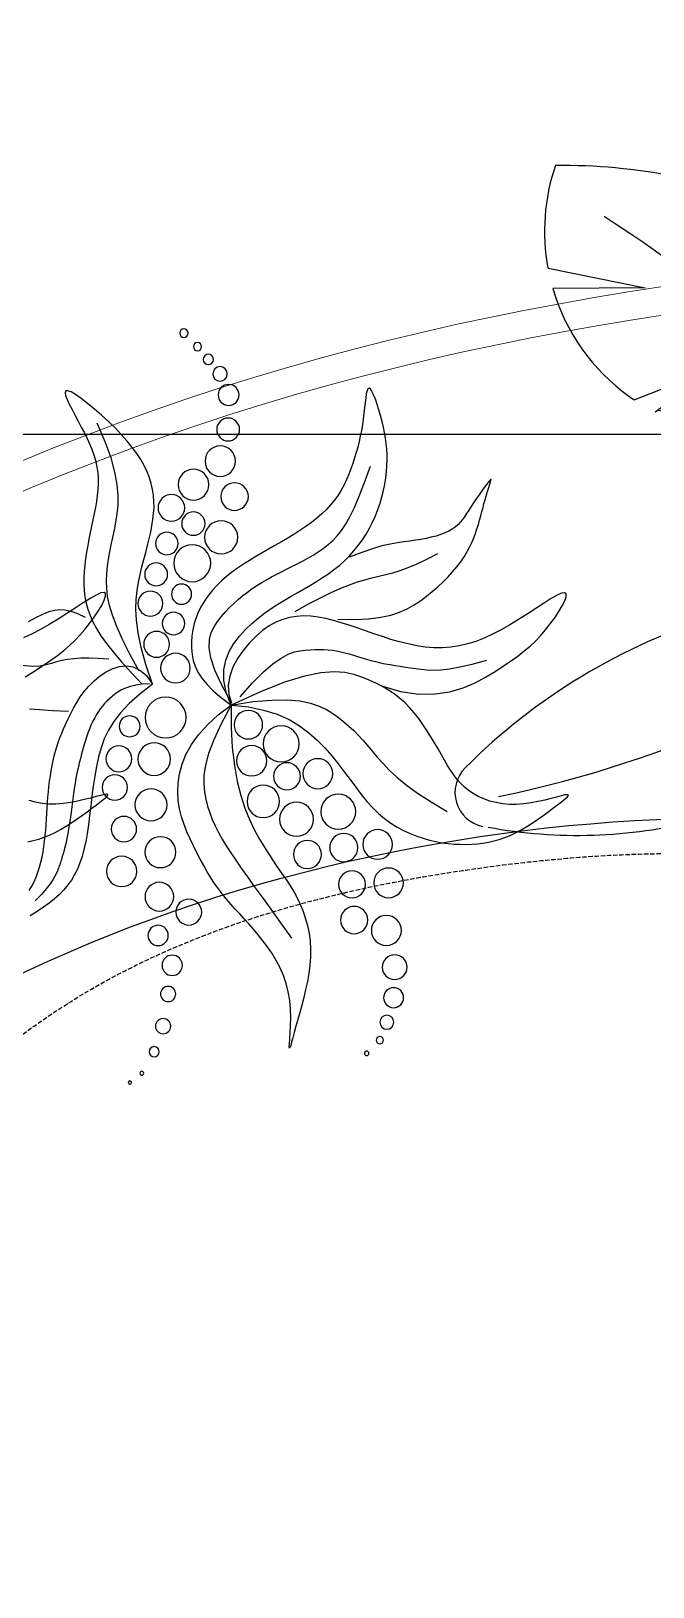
# Model space of a CAD drawing. Header units: millimetres. Extents: x -1030105 to 906887, y -616134 to 1220667.
# Drawn here: x -80833 to -79075, y 551739 to 556134 of the extents above; entities that cross this region are included whole.
import ezdxf
from ezdxf.enums import TextEntityAlignment as Align

# ---------------------------------------------------------------- set-up
doc = ezdxf.new("R2010")
doc.units = ezdxf.units.MM
doc.header["$MEASUREMENT"] = 0
doc.linetypes.add('CENTER', pattern=[2, 1.25, -0.25, 0.25, -0.25])
doc.linetypes.add('DASH', pattern=[0.35, 0.25, -0.1])
doc.layers.add('A-Door', color=33, linetype='Continuous', lineweight=9)
doc.layers.add('A-Wall', color=6, linetype='Continuous', lineweight=9)
doc.layers.add('A-Furniture', color=143, linetype='Continuous')
doc.layers.add('A-Tree', color=98, linetype='Continuous')
doc.styles.add('Arial_Bold', font='arialbd.ttf')
pattern_1 = [(45, (0, 0), (-0.088388347648, 0.088388347648), [])]

# ---------------------------------------------------------------- blocks, each defined once
blk = doc.blocks.new('FUR')
at = {"layer": 'A-Furniture'}
blk.add_spline([(-33916, 30608), (-33944.5, 30609.5), (-37418.5, 29102), (-37726.5, 27054), (-37216.5, 25233), (-37626.5, 21209), (-38739.5, 18856.5), (-41860, 14803.1), (-43043.2, 12422.3), (-43017.5, 9941.5), (-40833.5, 8087), (-38107, 9497.5), (-38274.5, 11476.5), (-38397.8, 13212.3), (-37305, 13750.5), (-34500, 13496.5), (-32540.5, 14865.5), (-32374, 19056), (-32479, 20125.5), (-32318, 21223.5), (-30829.5, 21995.5), (-30222, 22657.5), (-30469, 23962.5), (-31626.5, 24580.5), (-32324.5, 25527.5), (-32040.5, 28029), (-32099.5, 29098.5), (-33295, 30496), (-33916, 30608)], degree=3, dxfattribs=at)
at = {"layer": 'A-Furniture', "color": 8, "linetype": 'DASH', "ltscale": 50}
blk.add_spline([(-36646, 29577.5), (-37284.5, 28277.5), (-36676, 26342), (-36463, 23656.5), (-37614.5, 20053), (-40425.5, 16182), (-42274, 13633.5), (-42830.5, 10964), (-42047, 9112), (-39697.5, 8972), (-38258, 10282.5), (-39334, 12606), (-37866.5, 13929), (-35698, 13970.5), (-34500.5, 13942.5), (-32416, 18555.5), (-32464, 21915.5), (-30663, 22279), (-30458.5, 23387), (-31963.5, 24634), (-33009, 26390), (-32199.5, 28680), (-33338.5, 30308), (-34838.5, 30477), (-36023, 30096.5), (-36646, 29577.5)], degree=3, dxfattribs=at)
blk = doc.blocks.new('TƯỜNG NÔI THẤT')
at = {"layer": 'A-Door', "ltscale": 10}
for points in [[(17972.2, 47814.4), (17875.8, 47799.6), (17779.6, 47783.7), (17683.6, 47766.7), (17587.8, 47748.7), (17492.1, 47729.4), (17396.7, 47709.1), (17301.4, 47687.5), (17206.3, 47664.6), (17111.5, 47640.6), (17016.8, 47615.2), (16922.4, 47588.5), (16828.1, 47560.5), (16734.1, 47531.1), (16640.3, 47500.3), (16546.8, 47468.2), (16453.6, 47434.6), (16360.7, 47399.7), (16268.2, 47363.5), (16176, 47325.9), (16084.3, 47286.9)], [(16145.3, 47399.7), (16238.5, 47437.8), (16332.1, 47474.4), (16426, 47509.7), (16520.3, 47543.6), (16614.9, 47576.2), (16709.7, 47607.3), (16804.8, 47637), (16900.1, 47665.4), (16995.6, 47692.3), (17091.3, 47718), (17187.2, 47742.3), (17283.2, 47765.4), (17379.5, 47787.2), (17475.9, 47807.8), (17572.5, 47827.2), (17669.2, 47845.4), (17766.2, 47862.5), (17863.2, 47878.6), (17960.5, 47893.5)]]:
    blk.add_lwpolyline(points, dxfattribs=at)
blk = doc.blocks.new('CAYMB 10')
at = {"layer": 'A-Tree', "color": 8}
for p, q in [((186.6, 644.1), (238.7, 579.6)), ((238.7, 579.6), (176.3, 621.9)), ((-325.5, 543.4), (-294.9, 403.6)), ((-294.9, 403.6), (-296.1, 533.4)), ((338.6, 539.2), (273.5, 478.9)), ((273.5, 478.9), (351.7, 519)), ((354.7, 436.5), (256.1, 409.4)), ((-504.6, 410.3), (-367.2, 382.5)), ((256.1, 409.4), (349.4, 417)), ((-367.2, 382.5), (-497.7, 381.3)), ((95, 345.9), (183.1, 263.6)), ((183.1, 263.6), (84.9, 315.1)), ((516.8, 194.1), (628.9, 299.2)), ((-382.9, 224.2), (-266.7, 269.8)), ((-266.7, 269.8), (-353.1, 206.6)), ((-5.7, 153.5), (-4.6, 268.6)), ((555.3, 282.8), (516.8, 194.1)), ((800.4, 279), (721.9, 211.5)), ((-5.7, 153.5), (16.6, 245.9)), ((429.9, 155.9), (410.6, 254.6)), ((441.2, 260), (429.9, 155.9)), ((721.9, 211.5), (830.2, 258.8)), ((-239, 125.8), (-83.3, 169.4)), ((-83.3, 169.4), (-230.2, 108.2)), ((639.2, 102.2), (555.1, 135.1)), ((555.1, 135.1), (681.5, 106.4)), ((224.8, 121.2), (287.9, 92.9)), ((302.6, 121.2), (224.8, 121.2)), ((367.3, 20.5), (557.8, 22.5)), ((502.4, -11.1), (367.3, 20.5)), ((-178.1, -114.3), (-159.6, -40.1)), ((-205, -61.7), (-183.3, -52.4)), ((-204.2, -127.3), (-205, -61.7)), ((-183.3, -52.4), (-178.1, -114.3)), ((-205, -122.5), (-266.9, -81.3)), ((592.8, -119.4), (461.2, -135.8)), ((143, -218.2), (207.4, -149.7)), ((207.4, -149.7), (167.9, -248.4)), ((461.2, -135.8), (620.7, -142.2)), ((325.6, -181), (312.7, -346.4)), ((344.8, -342.6), (325.6, -181)), ((492.5, -236.6), (537.8, -353.3)), ((517.8, -359.7), (492.5, -236.6)), ((-292.7, -369.9), (-256.6, -263.8)), ((-256.6, -263.8), (-248.3, -362.7)), ((-154.8, -416.3), (30.1, -306)), ((30.1, -306), (-145.5, -469.2)), ((222.4, -408.9), (169.2, -434.5)), ((169.2, -434.5), (226.7, -441.5)), ((-3.3, -548.2), (54.5, -483.1)), ((54.5, -483.1), (2.1, -573.5)), ((131, -580.4), (235.1, -635.3)), ((235.6, -606.5), (131, -580.4)), ((172.7, -726.3), (223.4, -774.3)), ((227.3, -743.4), (172.7, -726.3))]:
    blk.add_line(p, q, dxfattribs=at)
for centre, radius, start, end in [((779.5, 355.9), 659.3, 146.019, 154.0763), ((209.9, 616.2), 110.6, 7.5431, 78.0474), ((-871.5, 608.6), 1129.9, 330.6725, 3.641), ((779.5, 355.9), 659.3, 156.2013, 167.6168), ((478.4, 616), 159.6, 174.7063, 208.789), ((-221.8, 462.5), 287.7, 161.2206, 190.4639), ((-484.5, -269.5), 824.7, 78.825, 90.6697), ((-484.5, -269.5), 824.7, 67.6949, 76.7945), ((236.8, 470.2), 122.7, 344.0084, 22.936), ((-338.8, 239.6), 304.1, 15.845, 56.6107), ((-1542.9, 865.8), 1718.4, 342.73, 347.6168), ((-1459.7, -1138.8), 1923.5, 36.7035, 57.4695), ((1039, 240.3), 711.9, 164.0084, 164.1101), ((1039, 240.3), 711.9, 165.6239, 173.8497), ((-221.8, 462.5), 287.7, 196.4071, 234.1871), ((1704.2, -143.7), 1681.9, 162.73, 163.0792), ((42, 347.7), 91.7, 195.845, 230.5606), ((1704.2, -143.7), 1681.9, 164.075, 168.4284), ((-12.7, 267.2), 347.4, 335.1428, 8.1671), ((690.6, 85.4), 222.6, 60.4468, 103.5483), ((-209.9, 3822.6), 3621.7, 283.398, 283.5483), ((-231.8, 14.9), 339.2, 47.9514, 50.5606), ((-209.9, 3822.6), 3621.7, 280.3581, 282.1977), ((-231.8, 14.9), 339.2, 354.6008, 42.9255), ((-209.9, 3822.6), 3621.7, 278.6352, 279.8665), ((817.5, 234.5), 32.6, 323.1477, 55.438), ((-320.7, 322.1), 115.9, 233.2325, 237.5887), ((-320.7, 322.1), 115.9, 255.929, 267.091), ((-315.6, 151.9), 55.6, 24.2055, 101.4054), ((2261, -4819.5), 5267.7, 107.3413, 112.3058), ((608, 391.6), 294.5, 284.4707, 323.1477), ((128.9, 351.7), 431.8, 204.2055, 211.5513), ((128.9, 351.7), 431.8, 213.4357, 237.8387), ((-12.7, 267.2), 347.4, 286.6838, 329.891), ((329.4, 337), 388.6, 305.9962, 321.846), ((0, -337.7), 337.7, 71.7274, 118.1939), ((-406.6, 153.8), 540.2, 287.0409, 341.5638), ((329.4, 337), 388.6, 277.7731, 296.4251), ((-895.1, 1238.6), 1606.8, 281.5143, 307.8151), ((483.4, -5395.6), 5351.5, 91.6804, 93.9771), ((339.9, -504.7), 458.5, 57.0713, 91.6804), ((-8.8, -908.2), 866.6, 107.2231, 135.0207), ((915.4, 394.4), 985.8, 210.5659, 218.4214), ((-19.7, -1417.4), 1327.2, 53.4555, 85.594), ((1238.6, -281.7), 1181.9, 173.2497, 205.5927), ((339.9, -504.7), 458.5, 17.5149, 52.2403), ((915.4, 394.4), 985.8, 220.6948, 225.7556), ((-587.2, -330.3), 48.9, 135.0207, 258.407), ((312.6, -337.5), 100.6, 159.0815, 190.5201), ((79.1, -404.8), 233.7, 157.0771, 182.7473), ((312.7, -224.3), 122.1, 225.7556, 269.9757), ((651.7, -1169.2), 881.7, 107.1013, 109.7369), ((397.9, -344.1), 18.4, 357.8128, 107.1013), ((312.7, -224.3), 122.1, 285.2069, 289.7369), ((448.5, -346), 32.2, 177.8128, 248.0461), ((-462.7, 308.1), 699, 259.5557, 284.077), ((-1074.8, -595.2), 1310.5, 8.17, 10.5201), ((464.4, -306.5), 74.9, 248.0461, 310.8614), ((539.9, -393.7), 40.5, 122.9882, 130.8614), ((539.9, -393.7), 40.5, 45.3238, 92.9093), ((648.6, -283.7), 114.2, 225.3238, 268.3174), ((773.7, -378.4), 12.2, 278.1257, 73.0687), ((667.7, 363.9), 762, 268.3174, 278.1257), ((-1074.8, -595.2), 1310.5, 1.7556, 6.7346), ((79.1, -404.8), 233.7, 195.99, 196.0589), ((-89.8, -453.4), 57.9, 196.0589, 237.7317), ((56.7, -221.3), 332.3, 237.7317, 259.8031), ((-768, -588.8), 1003.7, 358.99, 1.9297), ((379, -497.4), 384.5, 191.4146, 242.8877), ((-768, -588.8), 1003.7, 351.2018, 357.3602), ((-768, -588.8), 1003.7, 345.5239, 349.5865)]:
    blk.add_arc(centre, radius, start, end, dxfattribs=at)
blk = doc.blocks.new('CAY8')
at = {"color": 0, "linetype": 'ByBlock'}
for p, q in [((228.5, 579.8), (227.8, 580)), ((227.8, 580), (228.4, 578.5)), ((228.4, 578.5), (230.6, 575.2)), ((230.6, 578.1), (228.5, 579.8)), ((233.7, 575), (230.6, 578.1)), ((230.6, 575.2), (233.9, 570.2)), ((237.8, 570.9), (233.7, 575)), ((233.9, 570.2), (238.2, 563.8)), ((242.8, 565.9), (237.8, 570.9)), ((238.2, 563.8), (243, 556.1)), ((248.4, 560.2), (242.8, 565.9)), ((243, 556.1), (248.1, 547.4)), ((254.6, 554), (248.4, 560.2)), ((261.2, 547.4), (254.6, 554)), ((248.1, 547.4), (253.1, 538)), ((253.1, 538), (257.7, 528)), ((268, 540.6), (261.2, 547.4)), ((275, 533.4), (268, 540.6)), ((282, 526), (275, 533.4)), ((257.7, 528), (261.5, 517.7)), ((261.5, 517.7), (264.4, 507.2)), ((288.9, 518.3), (282, 526)), ((295.5, 510.4), (288.9, 518.3)), ((301.7, 502.2), (295.5, 510.4)), ((264.4, 507.2), (266.4, 496.8)), ((266.4, 496.8), (267.5, 486.3)), ((307.5, 493.7), (301.7, 502.2)), ((312.5, 484.9), (307.5, 493.7)), ((267.5, 486.3), (267.9, 475.9)), ((267.9, 475.9), (267.6, 465.7)), ((317, 476), (312.5, 484.9)), ((320.7, 466.7), (317, 476)), ((548.2, 467.4), (554.6, 470.7)), ((554.6, 470.7), (561.1, 473.8)), ((561.1, 473.8), (567.5, 476.5)), ((567.5, 476.5), (574.1, 478.9)), ((574.1, 478.9), (580.7, 481)), ((580.7, 481), (587.6, 482.7)), ((587.6, 482.7), (594.7, 484.1)), ((594.7, 484.1), (602, 485.1)), ((602, 485.1), (609.6, 485.7)), ((609.6, 485.7), (617.6, 485.9)), ((617.6, 485.9), (625.8, 485.8)), ((625.8, 485.8), (634, 485.4)), ((634, 485.4), (642.2, 484.7)), ((642.2, 484.7), (650.2, 484)), ((650.2, 484), (657.8, 483.1)), ((657.8, 483.1), (665, 482.2)), ((665, 482.2), (671.6, 481.4)), ((676.8, 472.1), (669.9, 470.3)), ((671.6, 481.4), (677.4, 480.6)), ((682.6, 473.7), (676.8, 472.1)), ((677.4, 480.6), (682.3, 480)), ((682.3, 480), (686.3, 479.3)), ((687.1, 475), (682.6, 473.7)), ((686.3, 479.3), (689.1, 478.6)), ((689.8, 476.1), (687.1, 475)), ((689.1, 478.6), (690.7, 477.9)), ((691, 477.1), (689.8, 476.1)), ((690.7, 477.9), (691, 477.1)), ((266.9, 455.7), (265.7, 446)), ((267.6, 465.7), (266.9, 455.7)), ((296.1, 437.4), (298.4, 461.1)), ((323.9, 457.3), (320.7, 466.7)), ((326.3, 447.5), (323.9, 457.3)), ((523, 450.6), (529.2, 455.3)), ((529.2, 455.3), (535.5, 459.7)), ((535.5, 459.7), (541.9, 463.7)), ((541.9, 463.7), (548.2, 467.4)), ((620.6, 450.8), (613.5, 445.8)), ((628.3, 455.3), (620.6, 450.8)), ((636.6, 459.2), (628.3, 455.3)), ((645.2, 462.6), (636.6, 459.2)), ((653.8, 465.6), (645.2, 462.6)), ((662.1, 468.1), (653.8, 465.6)), ((669.9, 470.3), (662.1, 468.1)), ((264.2, 436.6), (262.5, 427.6)), ((265.7, 446), (264.2, 436.6)), ((293.9, 416.3), (296.1, 437.4)), ((328.2, 437.6), (326.3, 447.5)), ((329.4, 427.3), (328.2, 437.6)), ((499.3, 427.5), (505, 433.9)), ((505, 433.9), (510.9, 439.9)), ((510.9, 439.9), (516.9, 445.4)), ((516.9, 445.4), (523, 450.6)), ((601.2, 434.8), (596.1, 428.8)), ((607.1, 440.5), (601.2, 434.8)), ((613.5, 445.8), (607.1, 440.5)), ((260.7, 418.9), (258.8, 410.5)), ((262.5, 427.6), (260.7, 418.9)), ((291.9, 397.7), (293.9, 416.3)), ((329.9, 416.8), (329.4, 427.3)), ((329.8, 406.1), (329.9, 416.8)), ((483.6, 405.4), (488.5, 413.2)), ((488.5, 413.2), (493.8, 420.6)), ((493.8, 420.6), (499.3, 427.5)), ((536.4, 399.1), (548.2, 419.5)), ((587.7, 416.3), (584.5, 409.9)), ((591.5, 422.6), (587.7, 416.3)), ((596.1, 428.8), (591.5, 422.6)), ((255, 394.1), (253.2, 386.1)), ((256.9, 402.2), (255, 394.1)), ((258.8, 410.5), (256.9, 402.2)), ((290.1, 381.1), (291.9, 397.7)), ((328.3, 383.7), (329.2, 395.1)), ((329.2, 395.1), (329.8, 406.1)), ((475.1, 388.1), (479.1, 397)), ((479.1, 397), (483.6, 405.4)), ((527, 381.1), (536.4, 399.1)), ((580.2, 397), (578.9, 390.4)), ((582.1, 403.5), (580.2, 397)), ((584.5, 409.9), (582.1, 403.5)), ((251.7, 378), (250.3, 369.9)), ((253.2, 386.1), (251.7, 378)), ((288.6, 366.3), (290.1, 381.1)), ((327.3, 371.9), (328.3, 383.7)), ((468.7, 368.8), (471.6, 378.8)), ((471.6, 378.8), (475.1, 388.1)), ((519.8, 365), (527, 381.1)), ((577.5, 376.7), (577.2, 369.5)), ((578, 383.7), (577.5, 376.7)), ((578.9, 390.4), (578, 383.7)), ((248.5, 353.2), (248, 344.6)), ((249.3, 361.6), (248.5, 353.2)), ((250.3, 369.9), (249.3, 361.6)), ((286.1, 341), (287.2, 353.1)), ((287.2, 353.1), (288.6, 366.3)), ((325.7, 346.9), (326.4, 359.7)), ((326.4, 359.7), (327.3, 371.9)), ((464.6, 347.4), (466.4, 358.4)), ((466.4, 358.4), (468.7, 368.8)), ((514.4, 350.8), (519.8, 365)), ((577.2, 369.5), (577.1, 361.9)), ((577.1, 361.9), (577.1, 353.9)), ((577.1, 353.9), (577.1, 345.5)), ((248, 344.6), (247.7, 335.8)), ((247.7, 335.8), (247.7, 326.9)), ((285.3, 329.9), (286.1, 341)), ((325.4, 333.6), (325.7, 346.9)), ((325.6, 319.7), (325.4, 333.6)), ((461.6, 324.1), (463, 335.9)), ((463, 335.9), (464.6, 347.4)), ((507.6, 326.7), (510.5, 338.1)), ((510.5, 338.1), (514.4, 350.8)), ((577, 336.7), (576.8, 327.7)), ((577.1, 345.5), (577, 336.7)), ((247.7, 326.9), (247.8, 317.7)), ((247.8, 317.7), (248.2, 308.4)), ((284.5, 309.4), (284.7, 319.4)), ((284.7, 319.4), (285.3, 329.9)), ((326.6, 305.2), (325.6, 319.7)), ((460.2, 311.9), (461.6, 324.1)), ((503.7, 306.7), (505.4, 316.3)), ((505.4, 316.3), (507.6, 326.7)), ((576.4, 318.5), (575.8, 309.3)), ((576.8, 327.7), (576.4, 318.5)), ((248.2, 308.4), (248.7, 298.9)), ((248.7, 298.9), (249.4, 289.2)), ((284.6, 299.8), (284.5, 309.4)), ((285.1, 290.6), (284.6, 299.8)), ((328.7, 289.8), (326.6, 305.2)), ((456.4, 286.6), (458.5, 299.4)), ((458.5, 299.4), (460.2, 311.9)), ((500.2, 289), (502, 297.6)), ((502, 297.6), (503.7, 306.7)), ((574.8, 300.2), (573.5, 291.2)), ((575.8, 309.3), (574.8, 300.2)), ((625.8, 290.4), (642.7, 294.4)), ((642.7, 294.4), (658.8, 296.3)), ((658.8, 296.3), (673.9, 296.7)), ((673.9, 296.7), (687.9, 296.3)), ((687.9, 296.3), (700.5, 295.6)), ((700.5, 295.6), (712.1, 294.7)), ((712.1, 294.7), (722.7, 293.6)), ((249.4, 289.2), (250.4, 279.4)), ((250.4, 279.4), (251.9, 269.5)), ((285.9, 281.6), (285.1, 290.6)), ((287.3, 272.8), (285.9, 281.6)), ((332, 273.3), (328.7, 289.8)), ((453.7, 273.6), (456.4, 286.6)), ((496.2, 272.7), (498.3, 280.7)), ((498.3, 280.7), (500.2, 289)), ((571.7, 282.4), (569.5, 274)), ((573.5, 291.2), (571.7, 282.4)), ((590.3, 273.4), (608.3, 283.6)), ((608.3, 283.6), (625.8, 290.4)), ((667.4, 273.9), (686, 278.7)), ((722.7, 293.6), (732.6, 292.1)), ((732.6, 292.1), (742, 290.3)), ((742, 290.3), (751, 288.2)), ((751, 288.2), (759.8, 285.5)), ((759.8, 285.5), (768.7, 282.4)), ((768.7, 282.4), (777.8, 278.7)), ((777.8, 278.7), (786.7, 274.7)), ((786.7, 274.7), (795, 270.6)), ((36.5, 273), (26.3, 273.4)), ((46.1, 272.3), (36.5, 273)), ((51.9, 257), (41.1, 260.3)), ((55.2, 271.3), (46.1, 272.3)), ((60.8, 253.9), (51.9, 257)), ((63.7, 269.9), (55.2, 271.3)), ((71.8, 268.2), (63.7, 269.9)), ((79.5, 266), (71.8, 268.2)), ((86.9, 263.2), (79.5, 266)), ((93.9, 260), (86.9, 263.2)), ((100.7, 256.1), (93.9, 260)), ((107.3, 251.7), (100.7, 256.1)), ((251.9, 269.5), (253.9, 259.5)), ((253.9, 259.5), (256.7, 249.6)), ((289.1, 264.1), (287.3, 272.8)), ((291.4, 255.4), (289.1, 264.1)), ((294.4, 246.7), (291.4, 255.4)), ((336.9, 255.6), (332, 273.3)), ((343.7, 236.4), (336.9, 255.6)), ((445.8, 247.1), (450.3, 260.4)), ((450.3, 260.4), (453.7, 273.6)), ((487.7, 249), (491, 256.9)), ((491, 256.9), (493.8, 264.8)), ((493.8, 264.8), (496.2, 272.7)), ((553.5, 240), (572, 259.1)), ((563.4, 257.9), (559.6, 250.1)), ((566.7, 265.8), (563.4, 257.9)), ((569.5, 274), (566.7, 265.8)), ((572, 259.1), (590.3, 273.4)), ((614.2, 252), (621.1, 256.2)), ((621.1, 256.2), (629.4, 260.5)), ((629.4, 260.5), (639.5, 264.9)), ((639.5, 264.9), (652, 269.3)), ((652, 269.3), (667.4, 273.9)), ((795, 270.6), (802.3, 266.4)), ((802.3, 266.4), (808.2, 262.4)), ((808.2, 262.4), (812.2, 258.8)), ((812.2, 258.8), (814, 255.8)), ((814, 255.8), (813.1, 253.6)), ((41, 245), (46.5, 241.9)), ((46.5, 241.9), (51.8, 238.5)), ((51.8, 238.5), (56.9, 234.7)), ((68, 250.8), (60.8, 253.9)), ((73.7, 248), (68, 250.8)), ((78.2, 245.5), (73.7, 248)), ((81.7, 243.1), (78.2, 245.5)), ((84.4, 241.1), (81.7, 243.1)), ((86.4, 239.4), (84.4, 241.1)), ((88.1, 238), (86.4, 239.4)), ((89.4, 236.9), (88.1, 238)), ((90.6, 235.9), (89.4, 236.9)), ((91.7, 235), (90.6, 235.9)), ((113.8, 246.6), (107.3, 251.7)), ((120.3, 240.8), (113.8, 246.6)), ((126.7, 234.3), (120.3, 240.8)), ((256.7, 249.6), (260.4, 239.7)), ((260.4, 239.7), (265.2, 230)), ((298.5, 237.7), (294.4, 246.7)), ((304.2, 228.2), (298.5, 237.7)), ((352.6, 215.6), (343.7, 236.4)), ((439.9, 233.8), (445.8, 247.1)), ((479.4, 232.8), (483.9, 241)), ((483.9, 241), (487.7, 249)), ((555.1, 242.4), (550.1, 234.8)), ((559.6, 250.1), (555.1, 242.4)), ((587.3, 231.5), (592.4, 235.5)), ((592.4, 235.5), (597.7, 239.6)), ((597.7, 239.6), (603, 243.7)), ((603, 243.7), (608.4, 247.8)), ((608.4, 247.8), (614.2, 252)), ((644.9, 237.6), (635.6, 232.2)), ((654.5, 242.2), (644.9, 237.6)), ((664.4, 245.9), (654.5, 242.2)), ((674.8, 249), (664.4, 245.9)), ((685.5, 251.3), (674.8, 249)), ((696.7, 253), (685.5, 251.3)), ((708.3, 254.1), (696.7, 253)), ((720.4, 254.6), (708.3, 254.1)), ((733, 254.6), (720.4, 254.6)), ((746, 254.3), (733, 254.6)), ((759, 253.6), (746, 254.3)), ((771.6, 252.8), (759, 253.6)), ((783.4, 252.1), (771.6, 252.8)), ((793.9, 251.7), (783.4, 252.1)), ((802.6, 251.6), (793.9, 251.7)), ((809.2, 252.2), (802.6, 251.6)), ((813.1, 253.6), (809.2, 252.2)), ((56.9, 234.7), (61.9, 230.6)), ((61.9, 230.6), (66.7, 226.1)), ((66.7, 226.1), (71.4, 221.5)), ((71.4, 221.5), (76, 216.5)), ((76, 216.5), (80.4, 211.4)), ((92.8, 234), (91.7, 235)), ((94.1, 232.9), (92.8, 234)), ((95.5, 231.5), (94.1, 232.9)), ((97.3, 229.8), (95.5, 231.5)), ((99.5, 227.7), (97.3, 229.8)), ((102, 225.2), (99.5, 227.7)), ((104.9, 222.3), (102, 225.2)), ((108, 219), (104.9, 222.3)), ((111.4, 215.4), (108, 219)), ((133.3, 227.1), (126.7, 234.3)), ((139.9, 219.1), (133.3, 227.1)), ((146.8, 210.3), (139.9, 219.1)), ((265.2, 230), (271.1, 220.5)), ((271.1, 220.5), (278.4, 211.3)), ((312.2, 218.1), (304.2, 228.2)), ((323, 207.3), (312.2, 218.1)), ((363.8, 193), (352.6, 215.6)), ((422.5, 207.1), (432.2, 220.4)), ((432.2, 220.4), (439.9, 233.8)), ((455.8, 206.7), (466, 215.7)), ((466, 215.7), (473.6, 224.4)), ((473.6, 224.4), (479.4, 232.8)), ((538.4, 219.4), (531.4, 211.6)), ((544.6, 227.2), (538.4, 219.4)), ((550.1, 234.8), (544.6, 227.2)), ((567.7, 215.1), (572.4, 219.2)), ((572.4, 219.2), (577.2, 223.3)), ((577.2, 223.3), (582.2, 227.4)), ((582.2, 227.4), (587.3, 231.5)), ((618.1, 219.2), (609.8, 211.9)), ((626.7, 226), (618.1, 219.2)), ((635.6, 232.2), (626.7, 226)), ((80.4, 211.4), (84.7, 206.1)), ((83.6, 194.7), (90.7, 196.1)), ((84.7, 206.1), (88.8, 200.6)), ((88.8, 200.6), (92.9, 195)), ((90.7, 196.1), (98, 197.1)), ((98, 197.1), (105.6, 197.7)), ((105.6, 197.7), (113.6, 197.9)), ((114.9, 211.4), (111.4, 215.4)), ((113.6, 197.9), (121.8, 197.8)), ((118.6, 207.2), (114.9, 211.4)), ((122.4, 202.7), (118.6, 207.2)), ((121.8, 197.8), (130, 197.4)), ((126.2, 197.9), (122.4, 202.7)), ((130.1, 193), (126.2, 197.9)), ((130, 197.4), (138.2, 196.7)), ((138.2, 196.7), (146.2, 196)), ((146.2, 196), (153.8, 195.1)), ((153.9, 200.9), (146.8, 210.3)), ((161.2, 191.1), (153.9, 200.9)), ((278.4, 211.3), (287.2, 202.4)), ((287.2, 202.4), (297.6, 194.2)), ((337.2, 195.5), (323, 207.3)), ((410.4, 194), (422.5, 207.1)), ((425.5, 188.1), (442.6, 197.5)), ((442.6, 197.5), (455.8, 206.7)), ((511.4, 196.2), (496.3, 189)), ((522.7, 203.8), (511.4, 196.2)), ((531.4, 211.6), (522.7, 203.8)), ((546.8, 194), (550.7, 198.2)), ((550.7, 198.2), (554.7, 202.4)), ((554.7, 202.4), (558.9, 206.7)), ((558.9, 206.7), (563.2, 210.9)), ((563.2, 210.9), (567.7, 215.1)), ((593.8, 196.1), (586.2, 187.8)), ((601.7, 204.1), (593.8, 196.1)), ((609.8, 211.9), (601.7, 204.1)), ((70.1, 190.9), (76.7, 193)), ((76.7, 193), (83.6, 194.7)), ((92.9, 195), (96.8, 189.3)), ((96.8, 189.3), (100.7, 183.6)), ((100.7, 183.6), (104.5, 177.8)), ((104.5, 177.8), (108.3, 172)), ((133.9, 187.9), (130.1, 193)), ((137.9, 182.7), (133.9, 187.9)), ((141.8, 177.4), (137.9, 182.7)), ((149.8, 177.6), (141.2, 174.6)), ((145.9, 172), (141.8, 177.4)), ((158.1, 180.1), (149.8, 177.6)), ((153.8, 195.1), (161, 194.2)), ((165.9, 182.3), (158.1, 180.1)), ((161, 194.2), (167.6, 193.4)), ((168.6, 181), (161.2, 191.1)), ((172.8, 184.1), (165.9, 182.3)), ((167.6, 193.4), (173.4, 192.6)), ((176.3, 170.9), (168.6, 181)), ((178.6, 185.7), (172.8, 184.1)), ((173.4, 192.6), (178.3, 192)), ((178.3, 192), (182.3, 191.3)), ((183.1, 187), (178.6, 185.7)), ((182.3, 191.3), (185.1, 190.6)), ((185.8, 188.1), (183.1, 187)), ((185.1, 190.6), (186.7, 189.9)), ((187, 189.1), (185.8, 188.1)), ((186.7, 189.9), (187, 189.1)), ((297.6, 194.2), (309.7, 186.8)), ((309.7, 186.8), (323.6, 180.3)), ((323.6, 180.3), (339.6, 174.9)), ((355.2, 182.6), (337.2, 195.5)), ((377.8, 168.3), (355.2, 182.6)), ((377.8, 168.3), (363.8, 193)), ((377.8, 168.3), (395.6, 181)), ((377.8, 168.3), (404.2, 178.3)), ((395.6, 181), (410.4, 194)), ((404.2, 178.3), (425.5, 188.1)), ((450.7, 176.7), (418.2, 171.9)), ((476.4, 182.5), (450.7, 176.7)), ((496.3, 189), (476.4, 182.5)), ((527.1, 174.8), (531.2, 178.3)), ((531.2, 178.3), (535.1, 182)), ((535.1, 182), (539, 185.9)), ((539, 185.9), (542.9, 189.9)), ((542.9, 189.9), (546.8, 194)), ((578.7, 179.4), (571.3, 171)), ((586.2, 187.8), (578.7, 179.4)), ((109.5, 157.8), (103.1, 152.5)), ((108.3, 172), (112.1, 166.2)), ((116.6, 162.8), (109.5, 157.8)), ((112.1, 166.2), (115.9, 160.4)), ((115.9, 160.4), (119.7, 154.7)), ((124.3, 167.3), (116.6, 162.8)), ((132.6, 171.2), (124.3, 167.3)), ((141.2, 174.6), (132.6, 171.2)), ((149.9, 166.7), (145.9, 172)), ((154.1, 161.5), (149.9, 166.7)), ((158.2, 156.4), (154.1, 161.5)), ((184.1, 161), (176.3, 170.9)), ((192.2, 151.3), (184.1, 161)), ((339.6, 174.9), (357.6, 170.9)), ((357.6, 170.9), (377.8, 168.3)), ((371.7, 154.2), (377.8, 168.3)), ((418.2, 171.9), (377.8, 168.3)), ((377.8, 168.3), (380.4, 151.2)), ((379.5, 166.4), (380, 140.6)), ((381.9, 155.1), (379.5, 166.4)), ((392.7, 164.9), (415.3, 157.3)), ((415.3, 157.3), (434, 152.2)), ((493.2, 154.3), (498.9, 157)), ((498.9, 157), (504.2, 159.7)), ((504.2, 159.7), (509.2, 162.5)), ((509.2, 162.5), (514, 165.3)), ((514, 165.3), (518.6, 168.4)), ((518.6, 168.4), (522.9, 171.5)), ((522.9, 171.5), (527.1, 174.8)), ((564.1, 162.7), (556.9, 154.7)), ((571.3, 171), (564.1, 162.7)), ((566.3, 151.6), (582.3, 159.7)), ((582.3, 159.7), (596.4, 165.6)), ((596.4, 165.6), (609, 169.5)), ((609, 169.5), (620.4, 171.8)), ((620.4, 171.8), (630.9, 172.9)), ((630.9, 172.9), (640.7, 172.9)), ((640.7, 172.9), (650.2, 172.2)), ((650.2, 172.2), (659.6, 171.1)), ((659.6, 171.1), (668.9, 169.7)), ((668.9, 169.7), (677.9, 167.9)), ((677.9, 167.9), (686.8, 165.8)), ((686.8, 165.8), (695.3, 163.5)), ((695.3, 163.5), (703.5, 160.8)), ((703.5, 160.8), (711.3, 158)), ((711.3, 158), (718.6, 154.9)), ((103.1, 152.5), (97.2, 146.8)), ((119.7, 154.7), (123.7, 149)), ((123.7, 149), (127.7, 143.5)), ((127.7, 143.5), (131.7, 138.1)), ((131.7, 138.1), (135.8, 132.8)), ((162.4, 151.3), (158.2, 156.4)), ((166.7, 146.4), (162.4, 151.3)), ((170.9, 141.6), (166.7, 146.4)), ((175.2, 137), (170.9, 141.6)), ((200.4, 142.2), (192.2, 151.3)), ((208.9, 133.8), (200.4, 142.2)), ((364.2, 130.4), (367.2, 141.6)), ((367.2, 141.6), (371.7, 154.2)), ((380, 140.6), (381.9, 120)), ((380.4, 151.2), (385.2, 136.9)), ((387, 144.9), (381.9, 155.1)), ((394.4, 135.9), (387, 144.9)), ((434, 152.2), (449.4, 149.2)), ((449.4, 149.2), (461.9, 148.1)), ((461.9, 148.1), (472, 148.3)), ((472, 148.3), (480.3, 149.7)), ((480.3, 149.7), (487.2, 151.8)), ((487.2, 151.8), (493.2, 154.3)), ((542.6, 139.5), (535.4, 132.6)), ((549.8, 146.9), (542.6, 139.5)), ((548.2, 141), (566.3, 151.6)), ((556.9, 154.7), (549.8, 146.9)), ((718.6, 154.9), (725.3, 151.6)), ((725.3, 151.6), (731.5, 148.1)), ((731.5, 148.1), (737.3, 144.5)), ((737.3, 144.5), (742.7, 140.7)), ((742.7, 140.7), (747.8, 136.9)), ((135.8, 132.8), (139.9, 127.7)), ((139.9, 127.7), (144.1, 122.8)), ((144.1, 122.8), (148.3, 118)), ((148.3, 118), (152.5, 113.5)), ((179.5, 132.5), (175.2, 137)), ((183.7, 128.1), (179.5, 132.5)), ((188, 123.9), (183.7, 128.1)), ((192.2, 119.8), (188, 123.9)), ((196.3, 115.9), (192.2, 119.8)), ((217.9, 126.1), (208.9, 133.8)), ((227.9, 119.2), (217.9, 126.1)), ((239.2, 113), (227.9, 119.2)), ((362, 111.5), (362.5, 120.4)), ((362.5, 120.4), (364.2, 130.4)), ((381.9, 120), (385.3, 104)), ((385.2, 136.9), (391.9, 125.2)), ((391.9, 125.2), (400, 115.8)), ((403.5, 128.1), (394.4, 135.9)), ((414, 121.5), (403.5, 128.1)), ((425.2, 116), (414, 121.5)), ((520.5, 120.7), (512.8, 115.9)), ((528, 126.3), (520.5, 120.7)), ((535.4, 132.6), (528, 126.3)), ((611.5, 117), (620.1, 119.4)), ((620.1, 119.4), (628.6, 121.9)), ((628.6, 121.9), (637.5, 124.4)), ((637.5, 124.4), (647, 126.6)), ((647, 126.6), (657.6, 128.5)), ((657.6, 128.5), (669.5, 130)), ((669.5, 130), (683.1, 131)), ((683.1, 131), (698.8, 131.4)), ((747.8, 136.9), (752.5, 133)), ((752.5, 133), (757, 129)), ((757, 129), (761.3, 125)), ((761.3, 125), (765.4, 121)), ((765.4, 121), (769.4, 117)), ((152.5, 113.5), (156.7, 109.2)), ((156.7, 109.2), (160.9, 105.1)), ((160.9, 105.1), (165.3, 101.1)), ((165.3, 101.1), (169.9, 97.3)), ((200.4, 112.2), (196.3, 115.9)), ((204.5, 108.7), (200.4, 112.2)), ((208.6, 105.4), (204.5, 108.7)), ((212.6, 102.3), (208.6, 105.4)), ((216.6, 99.5), (212.6, 102.3)), ((220.6, 96.9), (216.6, 99.5)), ((252.1, 107.6), (239.2, 113)), ((267.1, 103), (252.1, 107.6)), ((284.6, 99.2), (267.1, 103)), ((304.8, 96.2), (284.6, 99.2)), ((362.7, 103.3), (362, 111.5)), ((364.3, 95.7), (362.7, 103.3)), ((385.3, 104), (389.8, 91.9)), ((400, 115.8), (409.2, 108.3)), ((409.2, 108.3), (419.3, 102.5)), ((419.3, 102.5), (429.9, 98)), ((436.8, 111.6), (425.2, 116)), ((429.9, 98), (440.7, 94.6)), ((448.1, 108.5), (436.8, 111.6)), ((458.9, 106.4), (448.1, 108.5)), ((469.1, 105.5), (458.9, 106.4)), ((478.7, 105.6), (469.1, 105.5)), ((487.8, 106.8), (478.7, 105.6)), ((496.5, 108.9), (487.8, 106.8)), ((504.8, 112), (496.5, 108.9)), ((512.8, 115.9), (504.8, 112)), ((506.6, 105.8), (525.8, 106)), ((525.8, 106), (542.7, 106.6)), ((542.7, 106.6), (557.6, 107.6)), ((557.6, 107.6), (570.8, 109)), ((570.8, 109), (582.5, 110.6)), ((582.5, 110.6), (593, 112.5)), ((593, 112.5), (602.6, 114.7)), ((602.6, 114.7), (611.5, 117)), ((675.9, 100.4), (669, 97.5)), ((682.5, 103.1), (675.9, 100.4)), ((689, 105.6), (682.5, 103.1)), ((695.4, 107.8), (689, 105.6)), ((701.7, 109.7), (695.4, 107.8)), ((707.8, 111.3), (701.7, 109.7)), ((713.8, 112.5), (707.8, 111.3)), ((719.4, 113.3), (713.8, 112.5)), ((724.8, 113.8), (719.4, 113.3)), ((729.8, 113.8), (724.8, 113.8)), ((734.4, 113.4), (729.8, 113.8)), ((738.7, 112.5), (734.4, 113.4)), ((742.9, 111.3), (738.7, 112.5)), ((746.9, 109.8), (742.9, 111.3)), ((751, 107.9), (746.9, 109.8)), ((755.2, 105.8), (751, 107.9)), ((759.7, 103.5), (755.2, 105.8)), ((764.5, 101), (759.7, 103.5)), ((769.7, 98.3), (764.5, 101)), ((769.4, 117), (773.2, 113.1)), ((775.1, 95.6), (769.7, 98.3)), ((773.2, 113.1), (777, 109.3)), ((777, 109.3), (780.5, 105.6)), ((780.5, 105.6), (784, 102.1)), ((784, 102.1), (787.4, 98.8)), ((787.4, 98.8), (790.6, 95.6)), ((169.9, 97.3), (174.7, 93.4)), ((174.7, 93.4), (179.7, 89.5)), ((179.7, 89.5), (185, 85.6)), ((185, 85.6), (190.8, 81.6)), ((190.8, 81.6), (196.9, 77.4)), ((224.5, 94.6), (220.6, 96.9)), ((228.4, 92.5), (224.5, 94.6)), ((232.3, 90.7), (228.4, 92.5)), ((236.3, 89), (232.3, 90.7)), ((240.3, 87.6), (236.3, 89)), ((244.4, 86.4), (240.3, 87.6)), ((248.6, 85.3), (244.4, 86.4)), ((253, 84.5), (248.6, 85.3)), ((257.5, 83.8), (253, 84.5)), ((262.3, 83.3), (257.5, 83.8)), ((267.4, 83.3), (262.3, 83.3)), ((273, 83.8), (267.4, 83.3)), ((279.1, 85.1), (273, 83.8)), ((285.9, 87.1), (279.1, 85.1)), ((293.5, 90.1), (285.9, 87.1)), ((288.6, 69.7), (293.5, 90.1)), ((301.9, 94.1), (293.5, 90.1)), ((299.9, 73), (303.5, 83.2)), ((303.5, 83.2), (304.8, 96.2)), ((304.8, 96.2), (309.8, 70.7)), ((366.7, 88.4), (364.3, 95.7)), ((369.9, 81.4), (366.7, 88.4)), ((373.7, 74.7), (369.9, 81.4)), ((389.8, 91.9), (395.2, 83)), ((395.2, 83), (401.3, 76.6)), ((440.7, 94.6), (451.3, 91.9)), ((451.3, 91.9), (461.7, 90)), ((461.7, 90), (472, 88.5)), ((472, 88.5), (482.1, 87.6)), ((482.1, 87.6), (492.1, 87)), ((492.1, 87), (501.9, 86.7)), ((501.9, 86.7), (511.5, 86.6)), ((511.5, 86.6), (521, 86.6)), ((521, 86.6), (530.3, 86.6)), ((530.3, 86.6), (539.5, 86.5)), ((539.5, 86.5), (548.6, 86.3)), ((548.6, 86.3), (557.5, 85.9)), ((557.5, 85.9), (566.3, 85.3)), ((566.3, 85.3), (575, 84.3)), ((575, 84.3), (583.6, 83)), ((583.6, 83), (592, 81.2)), ((592, 81.2), (600.4, 79)), ((616.1, 82.7), (599.5, 80.2)), ((600.4, 79), (608.6, 76.3)), ((630.3, 85.5), (616.1, 82.7)), ((642.3, 88.4), (630.3, 85.5)), ((652.5, 91.4), (642.3, 88.4)), ((661.3, 94.5), (652.5, 91.4)), ((669, 97.5), (661.3, 94.5)), ((780.6, 93), (775.1, 95.6)), ((785.9, 90.4), (780.6, 93)), ((790.8, 88.2), (785.9, 90.4)), ((790.6, 95.6), (793.8, 92.8)), ((795.2, 86.3), (790.8, 88.2)), ((793.8, 92.8), (796.7, 90.2)), ((798.7, 84.8), (795.2, 86.3)), ((796.7, 90.2), (799.2, 88)), ((801.3, 83.9), (798.7, 84.8)), ((799.2, 88), (801.2, 86.2)), ((801.2, 86.2), (802.5, 84.8)), ((802.7, 83.6), (801.3, 83.9)), ((802.5, 84.8), (803.1, 83.9)), ((803.1, 83.9), (802.7, 83.6)), ((178.7, 62.9), (165.1, 54)), ((195.9, 73.8), (178.7, 62.9)), ((196.9, 77.4), (203.4, 73.2)), ((203.4, 73.2), (210.4, 69)), ((210.4, 69), (217.8, 65.1)), ((217.8, 65.1), (225.6, 61.6)), ((225.6, 61.6), (233.8, 58.6)), ((279.1, 56.2), (287.3, 59.8)), ((284.7, 52), (288.6, 69.7)), ((287.3, 59.8), (294.4, 65.3)), ((294.4, 65.3), (299.9, 73)), ((298.4, 73.8), (298.7, 49.3)), ((309.8, 70.7), (315.2, 49.3)), ((378.1, 68.1), (373.7, 74.7)), ((383, 61.9), (378.1, 68.1)), ((388.4, 56.1), (383, 61.9)), ((401.3, 76.6), (408, 72)), ((408, 72), (415, 68.4)), ((415, 68.4), (422.2, 65.4)), ((422.2, 65.4), (429.5, 62.8)), ((429.5, 62.8), (436.8, 60.6)), ((436.8, 60.6), (444.2, 58.6)), ((608.6, 76.3), (616.7, 73.1)), ((616.7, 73.1), (624.6, 69.5)), ((624.6, 69.5), (632.3, 65.5)), ((632.3, 65.5), (639.8, 61.1)), ((639.8, 61.1), (647, 56.4)), ((165.1, 54), (154.6, 46.8)), ((233.8, 58.6), (242.4, 56.2)), ((242.4, 56.2), (251.4, 54.6)), ((251.4, 54.6), (260.7, 53.9)), ((260.7, 53.9), (270.1, 54.3)), ((272.7, 41.8), (261.5, 34.2)), ((270.1, 54.3), (279.1, 56.2)), ((281.8, 36.5), (284.7, 52)), ((298.7, 49.3), (299.8, 28.5)), ((315.2, 49.3), (321, 31.3)), ((394.3, 50.7), (388.4, 56.1)), ((400.6, 45.7), (394.3, 50.7)), ((407.3, 41.2), (400.6, 45.7)), ((414.2, 37.3), (407.3, 41.2)), ((444.2, 58.6), (451.5, 57)), ((451.5, 57), (458.9, 55.8)), ((458.9, 55.8), (466.2, 54.8)), ((466.2, 54.8), (473.5, 54)), ((473.5, 54), (480.7, 53.6)), ((480.7, 53.6), (487.8, 53.3)), ((487.8, 53.3), (494.8, 53.2)), ((494.8, 53.2), (501.9, 53.3)), ((501.9, 53.3), (508.9, 53.5)), ((508.9, 53.5), (516.1, 53.8)), ((516.1, 53.8), (523.3, 54.2)), ((523.3, 54.2), (530.6, 54.6)), ((530.6, 54.6), (538.1, 55)), ((538.1, 55), (545.7, 55.3)), ((545.7, 55.3), (553.4, 55.4)), ((553.4, 55.4), (561.1, 55.4)), ((561.1, 55.4), (568.9, 55.1)), ((568.9, 55.1), (576.6, 54.4)), ((576.6, 54.4), (584.4, 53.3)), ((584.4, 53.3), (592, 51.6)), ((592, 51.6), (599.6, 49.4)), ((599.6, 49.4), (607.5, 46.3)), ((607.5, 46.3), (616, 42.1)), ((616, 42.1), (625.4, 36.4)), ((647, 56.4), (654, 51.4)), ((654, 51.4), (660.6, 46)), ((660.6, 46), (667, 40.4)), ((667, 40.4), (673, 34.6)), ((242.5, 23.1), (234.5, 19.3)), ((251.5, 28), (242.5, 23.1)), ((261.5, 34.2), (251.5, 28)), ((278.5, 11.1), (279.7, 23)), ((279.7, 23), (281.8, 36.5)), ((299.8, 28.5), (301.6, 10.8)), ((321, 31.3), (327, 16.4)), ((421.5, 33.9), (414.2, 37.3)), ((429, 31), (421.5, 33.9)), ((436.8, 28.5), (429, 31)), ((444.8, 26.4), (436.8, 28.5)), ((453.1, 24.8), (444.8, 26.4)), ((461.6, 23.5), (453.1, 24.8)), ((470.3, 22.6), (461.6, 23.5)), ((479.2, 21.9), (470.3, 22.6)), ((488.3, 21.5), (479.2, 21.9)), ((497.5, 21.2), (488.3, 21.5)), ((506.7, 21.2), (497.5, 21.2)), ((516.1, 21.1), (506.7, 21.2)), ((525.4, 21.1), (516.1, 21.1)), ((534.7, 21.1), (525.4, 21.1)), ((544, 21), (534.7, 21.1)), ((553.1, 20.7), (544, 21)), ((562.1, 20.2), (553.1, 20.7)), ((571, 19.5), (562.1, 20.2)), ((625.4, 36.4), (636.1, 29)), ((636.1, 29), (648.5, 19.6)), ((648.5, 19.6), (662.9, 8)), ((673, 34.6), (678.6, 28.6)), ((678.6, 28.6), (684, 22.5)), ((684, 22.5), (688.9, 16.3)), ((169.9, 8.7), (183.9, 8.3)), ((184.1, 2), (173.6, -5.4)), ((183.9, 8.3), (196.5, 7.6)), ((192.8, 6.4), (184.1, 2)), ((200.3, 8.9), (192.8, 6.4)), ((196.5, 7.6), (208.1, 6.7)), ((207.1, 10.5), (200.3, 8.9)), ((213.6, 12.1), (207.1, 10.5)), ((208.1, 6.7), (218.7, 5.6)), ((220.3, 14), (213.6, 12.1)), ((218.7, 5.6), (228.6, 4.1)), ((227.2, 16.3), (220.3, 14)), ((234.5, 19.3), (227.2, 16.3)), ((228.6, 4.1), (238, 2.3)), ((238, 2.3), (247, 0.2)), ((247, 0.2), (255.8, -2.5)), ((278, 0.5), (278.5, 11.1)), ((278.3, -9), (278, 0.5)), ((301.6, 10.8), (303.9, -4.2)), ((327, 16.4), (333.3, 3.8)), ((333.3, 3.8), (339.8, -6.7)), ((579.7, 18.6), (571, 19.5)), ((588.1, 17.3), (579.7, 18.6)), ((596.3, 15.7), (588.1, 17.3)), ((604.2, 13.7), (596.3, 15.7)), ((611.8, 11.3), (604.2, 13.7)), ((619, 8.5), (611.8, 11.3)), ((625.9, 5.3), (619, 8.5)), ((632.5, 1.7), (625.9, 5.3)), ((638.9, -2.2), (632.5, 1.7)), ((662.9, 8), (679.6, -6.3)), ((688.9, 16.3), (693.5, 10.1)), ((693.5, 10.1), (697.7, 3.9)), ((697.7, 3.9), (701.5, -2.3)), ((255.8, -2.5), (264.7, -5.6)), ((264.7, -5.6), (273.8, -9.3)), ((266.8, -27.7), (272.7, -19.1)), ((273.8, -9.3), (282.7, -13.3)), ((279.2, -17.7), (278.3, -9)), ((280.7, -26), (279.2, -17.7)), ((282.7, -13.3), (291, -17.4)), ((291, -17.4), (298.3, -21.6)), ((303.9, -4.2), (306.9, -16.8)), ((306.9, -16.8), (310.4, -27.6)), ((339.8, -6.7), (346.4, -15.8)), ((346.4, -15.8), (353.1, -23.9)), ((645, -6.4), (638.9, -2.2)), ((650.8, -10.8), (645, -6.4)), ((656.5, -15.4), (650.8, -10.8)), ((662, -20.1), (656.5, -15.4)), ((701.5, -2.3), (705, -8.5)), ((705, -8.5), (708.1, -14.7)), ((708.1, -14.7), (710.9, -21)), ((204.3, -33.9), (192.7, -35)), ((216.4, -33.4), (204.3, -33.9)), ((229, -33.4), (216.4, -33.4)), ((242, -33.7), (229, -33.4)), ((255, -34.4), (242, -33.7)), ((267.6, -35.2), (255, -34.4)), ((255.3, -39.5), (261, -34.4)), ((261, -34.4), (266.8, -27.7)), ((279.4, -35.9), (267.6, -35.2)), ((289.9, -36.3), (279.4, -35.9)), ((282.7, -33.9), (280.7, -26)), ((285.3, -41.5), (282.7, -33.9)), ((298.6, -36.4), (289.9, -36.3)), ((298.3, -21.6), (304.2, -25.6)), ((305.2, -35.8), (298.6, -36.4)), ((304.2, -25.6), (308.2, -29.2)), ((309.1, -34.4), (305.2, -35.8)), ((308.2, -29.2), (310, -32.2)), ((310, -32.2), (309.1, -34.4)), ((310.4, -27.6), (314.4, -37)), ((314.4, -37), (318.9, -45.5)), ((353.1, -23.9), (359.8, -31.5)), ((359.8, -31.5), (366.5, -38.7)), ((366.5, -38.7), (373.1, -45.5)), ((667.3, -25), (662, -20.1)), ((672.5, -29.9), (667.3, -25)), ((677.5, -35), (672.5, -29.9)), ((682.5, -40.2), (677.5, -35)), ((710.9, -21), (713.5, -27.4)), ((713.5, -27.4), (715.9, -34)), ((715.9, -34), (718.1, -40.8)), ((208.3, -49.6), (214.5, -49.4)), ((214.5, -49.4), (220.6, -49.3)), ((220.6, -49.3), (226.6, -48.9)), ((226.6, -48.9), (232.4, -48.4)), ((232.4, -48.4), (238.2, -47.4)), ((238.2, -47.4), (243.9, -45.8)), ((243.9, -45.8), (249.6, -43.2)), ((249.6, -43.2), (255.3, -39.5)), ((288.4, -48.8), (285.3, -41.5)), ((291.9, -55.9), (288.4, -48.8)), ((295.8, -62.8), (291.9, -55.9)), ((318.9, -45.5), (323.8, -53.3)), ((323.8, -53.3), (329.1, -60.8)), ((373.1, -45.5), (379.6, -52.1)), ((379.6, -52.1), (385.8, -58.6)), ((385.8, -58.6), (391.9, -64.8)), ((687.2, -45.5), (682.5, -40.2)), ((691.9, -51), (687.2, -45.5)), ((696.5, -56.6), (691.9, -51)), ((700.9, -62.3), (696.5, -56.6)), ((718.1, -40.8), (720.2, -47.9)), ((720.2, -47.9), (722.1, -55.2)), ((722.1, -55.2), (723.9, -62.5)), ((300.1, -69.5), (295.8, -62.8)), ((304.8, -76.2), (300.1, -69.5)), ((309.7, -82.7), (304.8, -76.2)), ((329.1, -60.8), (334.7, -68)), ((334.7, -68), (340.6, -75)), ((340.6, -75), (346.7, -82)), ((391.9, -64.8), (397.6, -71)), ((397.6, -71), (403, -77.2)), ((403, -77.2), (408, -83.5)), ((705.3, -68.1), (700.9, -62.3)), ((709.4, -73.9), (705.3, -68.1)), ((713.4, -79.2), (709.4, -73.9)), ((723.9, -62.5), (725.4, -69.6)), ((725.4, -69.6), (726.6, -76.2)), ((726.6, -76.2), (727.4, -82)), ((314.9, -89.2), (309.7, -82.7)), ((320.3, -95.7), (314.9, -89.2)), ((325.7, -102.1), (320.3, -95.7)), ((346.7, -82), (353, -89)), ((353, -89), (359.4, -96.3)), ((359.4, -96.3), (365.9, -103.9)), ((408, -83.5), (412.6, -89.8)), ((412.6, -89.8), (416.8, -96.2)), ((416.8, -96.2), (420.4, -102.8)), ((717, -84), (713.4, -79.2)), ((720.1, -88), (717, -84)), ((722.9, -90.8), (720.1, -88)), ((725, -92.3), (722.9, -90.8)), ((726.6, -92.2), (725, -92.3)), ((727.4, -90.3), (726.6, -92.2)), ((727.4, -82), (727.7, -86.8)), ((727.7, -86.8), (727.4, -90.3)), ((331.3, -108.4), (325.7, -102.1)), ((336.8, -114.6), (331.3, -108.4)), ((342.2, -120.8), (336.8, -114.6)), ((365.9, -103.9), (372.4, -112)), ((372.4, -112), (378.8, -121.1)), ((420.4, -102.8), (423.7, -109.6)), ((423.7, -109.6), (426.4, -116.7)), ((426.4, -116.7), (428.6, -124)), ((347.5, -126.8), (342.2, -120.8)), ((352.6, -132.8), (347.5, -126.8)), ((357.5, -138.7), (352.6, -132.8)), ((378.8, -121.1), (384.9, -131.6)), ((384.9, -131.6), (390.7, -144.1)), ((428.6, -124), (430.2, -131.6)), ((430.2, -131.6), (431.4, -139.6)), ((362, -144.6), (357.5, -138.7)), ((366.3, -150.6), (362, -144.6)), ((370.2, -156.6), (366.3, -150.6)), ((373.8, -162.9), (370.2, -156.6)), ((390.7, -144.1), (396, -159.1)), ((431.4, -139.6), (432, -148)), ((432, -156.7), (431.5, -165.9)), ((432, -148), (432, -156.7)), ((376.9, -169.3), (373.8, -162.9)), ((379.5, -175.9), (376.9, -169.3)), ((381.7, -182.9), (379.5, -175.9)), ((396, -159.1), (400.6, -177.1)), ((430.4, -175.4), (428.7, -185.4)), ((431.5, -165.9), (430.4, -175.4)), ((383.4, -190.1), (381.7, -182.9)), ((384.7, -197.6), (383.4, -190.1)), ((400.6, -177.1), (404.4, -198.5)), ((426.6, -195.9), (423.8, -206.9)), ((428.7, -185.4), (426.6, -195.9)), ((385.7, -205.3), (384.7, -197.6)), ((386.5, -213.2), (385.7, -205.3)), ((387, -221.2), (386.5, -213.2)), ((404.4, -198.5), (407.3, -223.9)), ((423.8, -206.9), (420.6, -218.3)), ((387.3, -229.5), (387, -221.2)), ((387.5, -237.8), (387.3, -229.5)), ((416.9, -229.7), (413, -240.9)), ((420.6, -218.3), (416.9, -229.7)), ((387.7, -246.2), (387.5, -237.8)), ((388, -254.3), (387.7, -246.2)), ((388.3, -261.9), (388, -254.3)), ((409, -251.4), (405.1, -260.7)), ((413, -240.9), (409, -251.4)), ((388.9, -268.4), (388.3, -261.9)), ((389.7, -273.7), (388.9, -268.4)), ((391, -277.2), (389.7, -273.7)), ((397.9, -274.3), (395, -277.8)), ((401.3, -268.5), (397.9, -274.3)), ((405.1, -260.7), (401.3, -268.5)), ((392.7, -278.7), (391, -277.2)), ((395, -277.8), (392.7, -278.7))]:
    blk.add_line(p, q, dxfattribs=at)
for centre, radius in [((308.9, 634), 2.82), ((331.6, 627.7), 4.55), ((350.5, 612.6), 8.82), ((373.2, 589.9), 12.6), ((393.4, 557.2), 15.6), ((407.2, 511.8), 18.9), ((31.5, 518.1), 2.13), ((50.4, 515.4), 2.43), ((77.3, 499.5), 6.4), ((378.5, 480.3), 17.2), ((103, 477.1), 9.6), ((439.3, 461.1), 18.7), ((128.6, 445.1), 9.6), ((398.4, 439.9), 17.1), ((151, 416.3), 12.8), ((412.3, 394.6), 17.8), ((451.4, 412.2), 18.7), ((368.2, 379.4), 17.6), ((154.2, 374.7), 12.8), ((202.3, 368.3), 16.3), ((428.7, 351.7), 22), ((378.2, 334.1), 21.4), ((179.8, 333.1), 18.1), ((353, 293.7), 20.5), ((430, 297.5), 18.9), ((154.2, 281.9), 19.2), ((208.7, 285.1), 19.5), ((394.6, 281.1), 17.1), ((365.6, 242.1), 19.1), ((408.5, 242.1), 22.7), ((183.1, 237), 16), ((227.9, 227.4), 20.2), ((384.5, 200.5), 18), ((199.1, 185.8), 16), ((259.9, 179.4), 20.5), ((221.5, 157), 16.3), ((298.4, 141), 25.8), ((253.5, 128.2), 13.2), ((340, 93), 18.7), ((334.2, 55.3), 16.3), ((365.7, 43.1), 14.3), ((352.8, 6.9), 15.7), ((392.8, 16), 12.7), ((423.8, -11.2), 23.3), ((377.3, -21.5), 14.4), ((471.6, -21.5), 20.9), ((408.3, -48.6), 14.2), ((449.7, -53.8), 14.7), ((511.7, -57.7), 17.4), ((435.5, -84.8), 16.8), ((474.2, -96.4), 19.4), ((518.2, -105.4), 19.2), ((546.6, -135.1), 14.4), ((568.6, -172.6), 13.2), ((572.4, -201), 9.13), ((568.6, -224.2), 6.46), ((564.7, -244.9), 5.17), ((558.2, -268.1), 5.32)]:
    blk.add_circle(centre, radius, dxfattribs=at)
blk = doc.blocks.new('CÂY')
at = {"layer": 'A-Tree', "color": 8, "ltscale": 10, "xscale": -2.242546808719635, "yscale": 2.242546808719635, "zscale": 2.242546808719635, "rotation": 209.6934650611884}
blk.add_blockref('CAY8', (8003.2, 45026.8), dxfattribs=at)
at = {"layer": 'A-Tree', "color": 8, "ltscale": 10, "xscale": 2, "yscale": 2, "zscale": 2}
blk.add_blockref('CAYMB 10', (10831.2, 45532.5), dxfattribs=at)
blk = doc.blocks.new('BỐ TRÍ LAY OUT')
at = {"layer": 'A-Door', "color": 3}
blk.add_blockref('TƯỜNG NÔI THẤT', (-3527.4, 2876.4), dxfattribs=at)
at = {"layer": 'A-Furniture', "color": 3}
for name, p in [('CÂY', (4286.8, 4469.3)), ('FUR', (48783.7, 18654.7))]:
    blk.add_blockref(name, p, dxfattribs=at)
blk = doc.blocks.new('*U1486')
at = {"color": 8, "linetype": 'CENTER', "ltscale": 500}
blk.add_line((-6392.643, 7811.818), (-6055.483, 7811.818), dxfattribs=at)
at = {"style": 'Arial_Bold'}
blk.add_attdef('TRUC', text='', height=2.5, dxfattribs=at).set_placement((-6401.948, 7811.818), align=Align.MIDDLE_CENTER)
blk = doc.blocks.new('TRỤC')
at = {"color": 0, "xscale": 199.9999999999901, "yscale": 199.9999999999901, "zscale": 199.9999999999901}
blk.add_blockref('*U1486', (1270336.3, -1511963.5), dxfattribs=at)
blk = doc.blocks.new('KIẾN TRÚC')
h = blk.add_hatch(color=9)
h.dxf.hatch_style = 1
edge = h.paths.add_edge_path(flags=16)
edge.add_line((62282, 27412), (55232.8, 27412))
edge.add_arc((32545.5, 30716.7), 22926.7, 284.53695, 351.71258, ccw=False)
edge.add_line((38300.2, 8523.9), (13217.5, 8523.9))
edge.add_arc((23753.1, 24110.8), 18813.6, 227.76772, 235.9443, ccw=False)
edge.add_arc((7788.8, 12733.4), 4187, 236.059, 322.4361, ccw=False)
edge.add_arc((13873.6, 18503.3), 12505.3, 190.83274, 227.66057, ccw=False)
edge.add_arc((25477.5, 20792.2), 24332.7, 180.68322, 190.99113, ccw=False)
edge.add_arc((3282.9, 20557.2), 2137.1, 101.0808, 181.4794, ccw=False)
edge.add_line((2872.2, 22654.5), (4986.1, 23013.1))
edge.add_arc((28039.7, 24288.4), 23088.9, 153.20143, 183.1663, ccw=False)
edge.add_arc((10232.3, 40544.6), 6483.1, 182.84011, 244.39627, ccw=False)
edge.add_arc((-6425, 39970.9), 10185.3, 1.42081, 26.70696)
edge.add_arc((10590.6, 49414.3), 9292.7, 144.71332, 211.57549, ccw=False)
edge.add_arc((-12326.2, 64090.2), 17935.6, 328.73754, 356.18995)
edge.add_arc((16735.3, 62308.6), 11181, 84.12439, 176.97619, ccw=False)
edge.add_arc((20709, 99752.5), 26473.2, 263.86537, 288.48696)
edge.add_arc((35667.4, 54479.7), 21207.1, 73.35107, 108.03024, ccw=False)
edge.add_arc((44765.5, 84516.2), 10177.4, 252.72587, 285.71301)
edge.add_arc((49659, 68416), 6655.6, 49.49954, 108.73112, ccw=False)
edge.add_arc((48035, 66009.8), 9545.5, -2.32883, 51.46764, ccw=False)
edge.add_line((57572.7, 65622), (49483.5, 65623.9))
edge.add_line((49483.5, 65623.9), (62282, 65623.9))
edge.add_line((62282, 65623.9), (62282, 27412))
h.paths.add_polyline_path([(0, 77895.5), (64428.5, 77895.5), (64428.5, -0.6), (-1.8, 0.6)])
at = {"color": 3}
blk.add_blockref('TRỤC', (5188.8, 8718.3), dxfattribs=at)

msp = doc.modelspace()

# ---------------------------------------------------------------- hatches: boundary and pattern name
at = {"layer": 'A-Wall'}
h = msp.add_hatch(dxfattribs=at)
h.set_pattern_fill('ANSI31', color=256)
h.set_pattern_definition(pattern_1)
edge = h.paths.add_edge_path()
edge.add_line((-57293.019, 554800.412), (-57293.019, 561500.412))
edge.add_line((-57293.019, 561500.412), (-82893.596, 561500.412))
edge.add_line((-82893.596, 561500.412), (-82894.597, 561250.412))
edge.add_line((-82894.597, 561250.412), (-57543.019, 561250.412))
edge.add_line((-57543.019, 561250.412), (-57543.019, 554953.103))
h = msp.add_hatch(dxfattribs=at)
h.set_pattern_fill('ANSI31', color=256)
h.set_pattern_definition(pattern_1)
edge = h.paths.add_edge_path()
edge.add_line((-57293.019, 554800.412), (-57293.019, 561500.412))
edge.add_line((-57293.019, 561500.412), (-82893.596, 561500.412))
edge.add_line((-82893.596, 561500.412), (-82894.597, 561250.412))
edge.add_line((-82894.597, 561250.412), (-57543.019, 561250.412))
edge.add_line((-57543.019, 561250.412), (-57543.019, 554953.103))

# ---------------------------------------------------------------- block references
at = {"color": 3}
for name, p in [('KIẾN TRÚC', (-106778.5, 495876.5)), ('BỐ TRÍ LAY OUT', (-93480.293, 504642.113))]:
    msp.add_blockref(name, p, dxfattribs=at)

doc.saveas('drawing.dxf')
